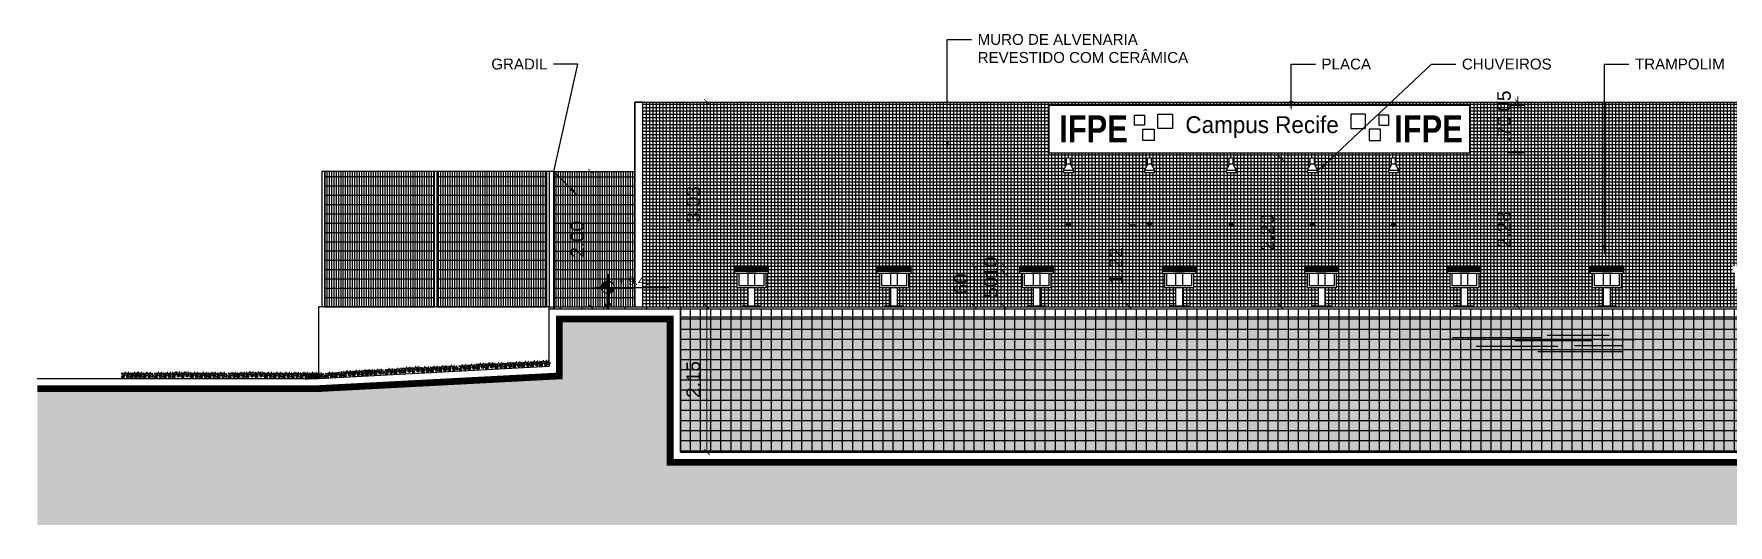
# Model space of a CAD drawing. Header units: metres. Extents: x 2458 to 3695, y 243 to 513.
# Drawn here: x 3014.34 to 3039.42, y 276.27 to 283.54 of the extents above; entities that cross this region are included whole.
import ezdxf
from ezdxf import colors
from ezdxf.entities.mleader import LeaderData, LeaderLine
from ezdxf.math import Vec2, Vec3

# ---------------------------------------------------------------- set-up
doc = ezdxf.new("R2010")
doc.units = ezdxf.units.M
doc.header["$LTSCALE"] = 5
doc.header["$MEASUREMENT"] = 0
doc.header["$PDMODE"] = 1
doc.layers.add('2prancha', color=4, linetype='Continuous', lineweight=18)
for name, color, linetype in [('COTA 1 100', 2, 'Continuous'), ('COTA DE NÍVEL', 7, 'Continuous'), ('HACHURA', 251, 'Continuous'), ('HACHURA PISOS', 250, 'Continuous'), ('PENA 0.15', 7, 'Continuous'), ('PENA 01', 1, 'Continuous'), ('PENA 02', 2, 'Continuous'), ('PENA 03', 3, 'Continuous'), ('PENA 06', 6, 'Continuous'), ('pena01', 1, 'Continuous'), ('pena06', 6, 'Continuous'), ('TXT ESPECIFICAÇÕES', 7, 'Continuous'), ('VEG_PLANTAS', 94, 'Continuous')]:
    doc.layers.add(name, color=color, linetype=linetype)
doc.styles.add('GRAF', font='GRAF.SHX')
doc.styles.add('Luana', font='arial.ttf')
doc.styles.get("Standard").update_dxf_attribs({"font": 'arial.ttf'})
doc.linetypes.add('FENCELINE2', pattern='A,0.25,-0.1,[132,ltypeshp.shx,S=0.1,R=0,X=-0.1,Y=0],-0.1,1', length=1.45)
doc.dimstyles.new('arial100', dxfattribs={"dimtxt": 0.2, "dimasz": 0.08, "dimexe": 0.1, "dimexo": 0.2, "dimgap": 0.1, "dimtad": 1, "dimzin": 4, "dimdsep": 46, "dimtxsty": 'Luana', "dimblk": 'ARCHTICK', "dimcen": 0, "dimclrd": 7, "dimclre": 7, "dimclrt": 256, "dimadec": 0, "dimazin": 0, "dimtfac": 1, "dimtix": 1, "dimtmove": 0, "dimatfit": 3, "dimldrblk": 'CLOSEDBLANK', "dimfxl": 0, "dimlwd": 5, "dimlwe": 5, "dimarcsym": 0})

# ---------------------------------------------------------------- blocks, each defined once
blk = doc.blocks.new('Ch-e-ef')
for p, q in [((8.8, 12.7), (4.3, 3.7)), ((4.3, 3.7), (4.3, 0.7)), ((19.3, 3.7), (4.3, 3.7)), ((4.3, 0.7), (19.3, 0.7)), ((8.8, 12.7), (8.8, 21.7)), ((14.8, 21.7), (8.8, 21.7)), ((14.8, 12.7), (8.8, 12.7)), ((14.8, 12.7), (14.8, 21.7)), ((14.8, 12.7), (19.3, 3.7)), ((19.3, 0.7), (19.3, 3.7))]:
    blk.add_line(p, q)
blk = doc.blocks.new('cacho6')
for centre, radius in [((-0.416, 0.242), 0.0184), ((-0.325, 0.284), 0.0156), ((-0.255, 0.26), 0.0104), ((-0.159, 0.31), 0.0082), ((-0.042, 0.222), 0.0116), ((0.015, 0.253), 0.0183), ((0.128, 0.284), 0.0156), ((0.198, 0.26), 0.0104), ((0.294, 0.31), 0.0082), ((0.411, 0.222), 0.0116), ((0.468, 0.253), 0.0183)]:
    blk.add_circle(centre, radius)
blk.add_arc((0.037, 0.242), 0.0184, 202.99722, 106.97674)
for points, knots in [([(0, 0), (0.017, 0.013), (0.049, 0.039), (-0.035, 0.009), (-0.042, 0.095), (-0.062, 0.018), (-0.176, 0.073), (-0.041, 0.071), (0.078, 0.117), (-0.049, 0.078), (0.027, 0.214), (-0.067, 0.068), (-0.076, 0.255), (-0.104, 0.071), (-0.161, 0.215), (0.042, 0.257), (-0.297, 0.304), (-0.126, 0.113), (-0.228, 0.21), (-0.321, 0.094), (-0.129, 0.122), (-0.35, -0.005), (-0.31, 0.142), (-0.253, 0.23), (-0.453, 0.23), (-0.272, 0.128), (-0.406, 0.065), (-0.448, 0.13), (-0.463, 0.218), (-0.522, 0.133), (-0.428, 0.091), (-0.444, 0.031), (-0.453, 0)], [0.011965, 0.011965, 0.011965, 0.011965, 0.082609, 0.169559, 0.243044, 0.299408, 0.400394, 0.594709, 0.690458, 0.785628, 0.89158, 1.001823, 1.123848, 1.25156, 1.356811, 1.528141, 1.7837, 1.951889, 2.05249, 2.190104, 2.318207, 2.51551, 2.701394, 2.792269, 2.948062, 3.123129, 3.249217, 3.402204, 3.477691, 3.56163, 3.701911, 3.843182, 3.843182, 3.843182, 3.843182]), ([(0.453, 0), (0.47, 0.013), (0.502, 0.039), (0.418, 0.009), (0.411, 0.095), (0.391, 0.018), (0.277, 0.073), (0.413, 0.071), (0.532, 0.117), (0.404, 0.078), (0.48, 0.214), (0.386, 0.068), (0.377, 0.255), (0.349, 0.071), (0.292, 0.215), (0.495, 0.257), (0.156, 0.304), (0.328, 0.113), (0.225, 0.21), (0.132, 0.094), (0.324, 0.122), (0.103, -0.005), (0.143, 0.142), (0.2, 0.23), (0, 0.23), (0.181, 0.128), (0.048, 0.065), (0.005, 0.13), (-0.01, 0.218), (-0.05, 0.16), (-0.042, 0.136), (-0.037, 0.128)], [0.011965, 0.011965, 0.011965, 0.011965, 0.082609, 0.169559, 0.243044, 0.299408, 0.400394, 0.594709, 0.690458, 0.785628, 0.89158, 1.001823, 1.123848, 1.25156, 1.356811, 1.528141, 1.7837, 1.951889, 2.05249, 2.190104, 2.318207, 2.51551, 2.701394, 2.792269, 2.948062, 3.123129, 3.249217, 3.402204, 3.477691, 3.56163, 3.606746, 3.606746, 3.606746, 3.606746]), ([(-0.001, 0.089), (0.001, 0.088), (0.014, 0.07), (0.012, 0.047), (0.007, 0.026)], [3.6908032, 3.6908032, 3.6908032, 3.6908032, 3.701911, 3.8032539, 3.8032539, 3.8032539, 3.8032539])]:
    blk.add_open_spline(points, degree=3, knots=knots)
blk = doc.blocks.new('A$C55DD5219')
at = {"layer": 'HACHURA', "ltscale": 1.5}
h = blk.add_hatch(dxfattribs=at)
h.set_pattern_fill('DOTS,_I', color=256, scale=0.25, angle=90, style=2)
h.set_pattern_definition([(90, (-0.29, 0.601489), (-0.015625, 0.0078125), [0, -0.015625])])
h.paths.add_polyline_path([(0.24, 0.6), (-0.24, 0.6), (-0.24, 0.539), (0.24, 0.539)])
at = {"ltscale": 1.5}
for p, q in [((-0.25, 0.5), (-0.25, 0.6)), ((-0.25, 0.6), (0.25, 0.6)), ((-0.25, 0.529), (0.25, 0.529)), ((0.25, 0.5), (0.25, 0.6)), ((-0.25, 0.5), (0.25, 0.5)), ((-0.218, 0.5), (-0.218, 0.284)), ((-0.218, 0.284), (0.216, 0.284)), ((-0.188, 0.5), (-0.188, 0.314)), ((-0.188, 0.314), (0.186, 0.314)), ((0.072, 0.5), (-0.072, 0.5)), ((0.186, 0.314), (0.186, 0.5)), ((0.216, 0.284), (0.216, 0.5)), ((-0.072, 0.009), (0.072, 0.009))]:
    blk.add_line(p, q, dxfattribs=at)
for p, q in [((-0.05, 0.314), (-0.05, 0.5)), ((-0.05, 0.009), (-0.05, 0.284)), ((0.05, 0.314), (0.05, 0.5)), ((0.05, 0.009), (0.05, 0.284))]:
    blk.add_line(p, q)
for points in [[(0.25, 0.6), (-0.25, 0.6), (-0.25, 0.529), (0.25, 0.529)], [(0.24, 0.6), (-0.24, 0.6), (-0.24, 0.539), (0.24, 0.539)], [(-0.142, 0), (0.142, 0), (0.142, 0.009), (-0.142, 0.009)]]:
    blk.add_lwpolyline(points, close=True, dxfattribs=at)
at = {"layer": 'HACHURA', "ltscale": 1.5}
for p, q in [((-0.12, 0.015), (-0.12, 0.009)), ((-0.114, 0.015), (-0.114, 0.009)), ((0.114, 0.015), (0.114, 0.009)), ((0.12, 0.015), (0.12, 0.009))]:
    blk.add_line(p, q, dxfattribs=at)
for points in [[(-0.109, 0.015), (-0.125, 0.015), (-0.125, 0.009), (-0.109, 0.009)], [(0.109, 0.015), (0.125, 0.015), (0.125, 0.009), (0.109, 0.009)]]:
    blk.add_lwpolyline(points, close=True, dxfattribs=at)
blk = doc.blocks.new('_ArchTick')
at = {"color": 0, "linetype": 'ByBlock', "const_width": 0.15}
blk.add_lwpolyline([(-0.5, -0.5), (0.5, 0.5)], dxfattribs=at)
blk = doc.blocks.new('*D40')
at = {"layer": 'COTA 1 100', "color": 7, "lineweight": 5, "ltscale": 1.5}
for p, q in [((3024.157, 279.497), (3024.407, 279.497)), ((3024.307, 277.347), (3024.307, 279.497)), ((3024.157, 277.347), (3024.407, 277.347))]:
    blk.add_line(p, q, dxfattribs=at)
at = {"layer": 'Defpoints', "color": 0, "ltscale": 1.5}
for p in [(3023.913, 279.497), (3024.307, 279.497), (3023.913, 277.347)]:
    blk.add_point(p, dxfattribs=at)
at = {"layer": 'COTA 1 100', "color": 7, "lineweight": 5, "ltscale": 1.5, "xscale": 0.08, "yscale": 0.08, "zscale": 0.08}
for p, rotation in [((3024.307, 279.497), 90), ((3024.307, 277.347), 270)]:
    blk.add_blockref('_ArchTick', p, dxfattribs=dict(at, rotation=rotation))
at = {"layer": 'COTA 1 100', "ltscale": 1.5, "insert": (3024.105, 278.422), "char_height": 0.2, "attachment_point": 5, "rotation": 90, "style": 'Luana'}
blk.add_mtext('2.15', dxfattribs=at)
blk = doc.blocks.new('_ClosedBlank')
at = {"layer": '2prancha', "color": 0, "lineweight": -2}
for p, q in [((-1, 0.17), (0, 0)), ((-1, 0.17), (-1, -0.17)), ((0, 0), (-1, -0.17))]:
    blk.add_line(p, q, dxfattribs=at)
blk = doc.blocks.new('*D41')
at = {"layer": 'COTA 1 100', "color": 7, "lineweight": 5, "ltscale": 1.5}
for p, q in [((3024.157, 282.527), (3024.407, 282.527)), ((3024.307, 279.497), (3024.307, 282.527)), ((3024.157, 279.497), (3024.407, 279.497))]:
    blk.add_line(p, q, dxfattribs=at)
at = {"layer": 'Defpoints', "color": 0, "ltscale": 1.5}
for p in [(3023.359, 282.527), (3024.307, 282.527), (3023.913, 279.497)]:
    blk.add_point(p, dxfattribs=at)
at = {"layer": 'COTA 1 100', "color": 7, "lineweight": 5, "ltscale": 1.5, "xscale": 0.08, "yscale": 0.08, "zscale": 0.08}
for p, rotation in [((3024.307, 282.527), 90), ((3024.307, 279.497), 270)]:
    blk.add_blockref('_ArchTick', p, dxfattribs=dict(at, rotation=rotation))
at = {"layer": 'COTA 1 100', "ltscale": 1.5, "insert": (3024.104, 281.012), "char_height": 0.2, "attachment_point": 5, "rotation": 90, "style": 'Luana'}
blk.add_mtext('3.03', dxfattribs=at)
blk = doc.blocks.new('*D42')
at = {"layer": 'COTA 1 100', "color": 7, "lineweight": 5, "ltscale": 1.5}
for p, q in [((3022.441, 281.497), (3022.691, 281.497)), ((3022.591, 279.497), (3022.591, 281.497)), ((3022.441, 279.497), (3022.691, 279.497))]:
    blk.add_line(p, q, dxfattribs=at)
at = {"layer": 'Defpoints', "color": 0, "ltscale": 1.5}
for p in [(3022.041, 281.497), (3022.591, 281.497), (3022.041, 279.497)]:
    blk.add_point(p, dxfattribs=at)
at = {"layer": 'COTA 1 100', "color": 7, "lineweight": 5, "ltscale": 1.5, "xscale": 0.08, "yscale": 0.08, "zscale": 0.08}
for p, rotation in [((3022.591, 281.497), 90), ((3022.591, 279.497), 270)]:
    blk.add_blockref('_ArchTick', p, dxfattribs=dict(at, rotation=rotation))
at = {"layer": 'COTA 1 100', "ltscale": 1.5, "insert": (3022.389, 280.497), "char_height": 0.2, "attachment_point": 5, "rotation": 90, "style": 'Luana'}
blk.add_mtext('2.00', dxfattribs=at)
blk = doc.blocks.new('*D43')
at = {"layer": 'COTA 1 100', "color": 7, "lineweight": 5, "ltscale": 1.5}
for p, q in [((3032.652, 281.697), (3032.902, 281.697)), ((3032.802, 281.697), (3032.802, 279.497)), ((3032.652, 279.497), (3032.902, 279.497))]:
    blk.add_line(p, q, dxfattribs=at)
at = {"layer": 'Defpoints', "color": 0, "ltscale": 1.5}
for p in [(3030.425, 281.697), (3030.425, 279.497), (3032.802, 279.497)]:
    blk.add_point(p, dxfattribs=at)
at = {"layer": 'COTA 1 100', "color": 7, "lineweight": 5, "ltscale": 1.5, "xscale": 0.08, "yscale": 0.08, "zscale": 0.08}
for p, rotation in [((3032.802, 281.697), 90), ((3032.802, 279.497), 270)]:
    blk.add_blockref('_ArchTick', p, dxfattribs=dict(at, rotation=rotation))
at = {"layer": 'COTA 1 100', "ltscale": 1.5, "insert": (3032.6, 280.597), "char_height": 0.2, "attachment_point": 5, "rotation": 90, "style": 'Luana'}
blk.add_mtext('2.20', dxfattribs=at)
blk = doc.blocks.new('*D44')
at = {"layer": 'COTA 1 100', "color": 7, "lineweight": 5, "ltscale": 1.5}
for p, q in [((3030.559, 280.712), (3030.659, 280.712)), ((3030.559, 280.712), (3030.559, 279.497)), ((3030.559, 279.497), (3030.659, 279.497))]:
    blk.add_line(p, q, dxfattribs=at)
at = {"layer": 'Defpoints', "color": 0, "ltscale": 1.5}
for p in [(3030.425, 280.712), (3030.425, 279.497), (3030.559, 279.497)]:
    blk.add_point(p, dxfattribs=at)
at = {"layer": 'COTA 1 100', "color": 7, "lineweight": 5, "ltscale": 1.5, "xscale": 0.08, "yscale": 0.08, "zscale": 0.08}
for p, rotation in [((3030.559, 280.712), 90), ((3030.559, 279.497), 270)]:
    blk.add_blockref('_ArchTick', p, dxfattribs=dict(at, rotation=rotation))
at = {"layer": 'COTA 1 100', "ltscale": 1.5, "insert": (3030.359, 280.104), "char_height": 0.2, "attachment_point": 5, "rotation": 90, "style": 'Luana'}
blk.add_mtext('1.22', dxfattribs=at)
blk = doc.blocks.new('*D59')
at = {"layer": 'COTA 1 100', "color": 7, "lineweight": 5, "ltscale": 1.5}
for p, q in [((3036.157, 281.777), (3036.407, 281.777)), ((3036.307, 281.777), (3036.307, 279.497)), ((3036.157, 279.497), (3036.407, 279.497))]:
    blk.add_line(p, q, dxfattribs=at)
at = {"layer": 'Defpoints', "color": 0, "ltscale": 1.5}
for p in [(3035.873, 281.777), (3035.873, 279.497), (3036.307, 279.497)]:
    blk.add_point(p, dxfattribs=at)
at = {"layer": 'COTA 1 100', "color": 7, "lineweight": 5, "ltscale": 1.5, "xscale": 0.08, "yscale": 0.08, "zscale": 0.08}
for p, rotation in [((3036.307, 281.777), 90), ((3036.307, 279.497), 270)]:
    blk.add_blockref('_ArchTick', p, dxfattribs=dict(at, rotation=rotation))
at = {"layer": 'COTA 1 100', "ltscale": 1.5, "insert": (3036.105, 280.637), "char_height": 0.2, "attachment_point": 5, "rotation": 90, "style": 'Luana'}
blk.add_mtext('2.28', dxfattribs=at)
blk = doc.blocks.new('*D60')
at = {"layer": 'COTA 1 100', "color": 7, "lineweight": 5, "ltscale": 1.5}
for p, q in [((3036.157, 282.477), (3036.407, 282.477)), ((3036.307, 281.777), (3036.307, 282.477)), ((3036.157, 281.777), (3036.407, 281.777))]:
    blk.add_line(p, q, dxfattribs=at)
at = {"layer": 'Defpoints', "color": 0, "ltscale": 1.5}
for p in [(3035.873, 282.477), (3036.307, 282.477), (3035.873, 281.777)]:
    blk.add_point(p, dxfattribs=at)
at = {"layer": 'COTA 1 100', "color": 7, "lineweight": 5, "ltscale": 1.5, "xscale": 0.08, "yscale": 0.08, "zscale": 0.08}
for p, rotation in [((3036.307, 282.477), 90), ((3036.307, 281.777), 270)]:
    blk.add_blockref('_ArchTick', p, dxfattribs=dict(at, rotation=rotation))
at = {"layer": 'COTA 1 100', "ltscale": 1.5, "insert": (3036.105, 282.127), "char_height": 0.2, "attachment_point": 5, "rotation": 90, "style": 'Luana'}
blk.add_mtext('.70', dxfattribs=at)
blk = doc.blocks.new('*D61')
at = {"layer": 'COTA 1 100', "color": 7, "lineweight": 5, "ltscale": 1.5}
for p, q in [((3036.185, 282.527), (3036.407, 282.527)), ((3036.185, 282.477), (3036.407, 282.477)), ((3036.307, 282.527), (3036.307, 282.607)), ((3036.307, 282.477), (3036.307, 282.527)), ((3036.307, 282.477), (3036.307, 282.397))]:
    blk.add_line(p, q, dxfattribs=at)
at = {"layer": 'Defpoints', "color": 0, "ltscale": 1.5}
for p in [(3035.985, 282.527), (3035.985, 282.477), (3036.307, 282.527)]:
    blk.add_point(p, dxfattribs=at)
at = {"layer": 'COTA 1 100', "color": 7, "lineweight": 5, "ltscale": 1.5, "xscale": 0.08, "yscale": 0.08, "zscale": 0.08}
for p, rotation in [((3036.307, 282.527), 270), ((3036.307, 282.477), 90)]:
    blk.add_blockref('_ArchTick', p, dxfattribs=dict(at, rotation=rotation))
at = {"layer": 'COTA 1 100', "ltscale": 1.5, "insert": (3036.105, 282.502), "char_height": 0.2, "attachment_point": 5, "rotation": 90, "style": 'Luana'}
blk.add_mtext('.05', dxfattribs=at)
blk = doc.blocks.new('*D72')
at = {"layer": 'COTA 1 100', "color": 7, "lineweight": 5, "ltscale": 1.5}
for p, q in [((3028.738, 279.997), (3028.611, 279.997)), ((3028.711, 279.997), (3028.711, 280.077)), ((3028.711, 279.497), (3028.711, 279.997)), ((3028.847, 279.497), (3028.611, 279.497)), ((3028.711, 279.497), (3028.711, 279.417))]:
    blk.add_line(p, q, dxfattribs=at)
at = {"layer": 'Defpoints', "color": 0, "ltscale": 1.5}
for p in [(3028.711, 279.997), (3028.938, 279.997), (3029.047, 279.497)]:
    blk.add_point(p, dxfattribs=at)
at = {"layer": 'COTA 1 100', "color": 7, "lineweight": 5, "ltscale": 1.5, "xscale": 0.08, "yscale": 0.08, "zscale": 0.08}
for p, rotation in [((3028.711, 279.997), 270), ((3028.711, 279.497), 90)]:
    blk.add_blockref('_ArchTick', p, dxfattribs=dict(at, rotation=rotation))
at = {"layer": 'COTA 1 100', "ltscale": 1.5, "insert": (3028.509, 279.747), "char_height": 0.2, "attachment_point": 5, "rotation": 90, "style": 'Luana'}
blk.add_mtext('.50', dxfattribs=at)
blk = doc.blocks.new('*D73')
at = {"layer": 'COTA 1 100', "color": 7, "lineweight": 5, "ltscale": 1.5}
for p, q in [((3028.711, 280.097), (3028.711, 280.177)), ((3028.738, 280.097), (3028.611, 280.097)), ((3028.738, 279.997), (3028.611, 279.997)), ((3028.711, 279.997), (3028.711, 280.097)), ((3028.711, 279.997), (3028.711, 279.917))]:
    blk.add_line(p, q, dxfattribs=at)
at = {"layer": 'Defpoints', "color": 0, "ltscale": 1.5}
for p in [(3028.711, 280.097), (3028.938, 280.097), (3028.938, 279.997)]:
    blk.add_point(p, dxfattribs=at)
at = {"layer": 'COTA 1 100', "color": 7, "lineweight": 5, "ltscale": 1.5, "xscale": 0.08, "yscale": 0.08, "zscale": 0.08}
for p, rotation in [((3028.711, 280.097), 270), ((3028.711, 279.997), 90)]:
    blk.add_blockref('_ArchTick', p, dxfattribs=dict(at, rotation=rotation))
at = {"layer": 'COTA 1 100', "ltscale": 1.5, "insert": (3028.509, 280.047), "char_height": 0.2, "attachment_point": 5, "rotation": 90, "style": 'Luana'}
blk.add_mtext('.10', dxfattribs=at)
blk = doc.blocks.new('*D74')
at = {"layer": 'COTA 1 100', "color": 7, "lineweight": 5, "ltscale": 1.5}
for p, q in [((3028.418, 280.097), (3028.168, 280.097)), ((3028.268, 279.497), (3028.268, 280.097)), ((3028.418, 279.497), (3028.168, 279.497))]:
    blk.add_line(p, q, dxfattribs=at)
at = {"layer": 'Defpoints', "color": 0, "ltscale": 1.5}
for p in [(3028.268, 280.097), (3029.188, 280.097), (3029.188, 279.497)]:
    blk.add_point(p, dxfattribs=at)
at = {"layer": 'COTA 1 100', "color": 7, "lineweight": 5, "ltscale": 1.5, "xscale": 0.08, "yscale": 0.08, "zscale": 0.08}
for p, rotation in [((3028.268, 280.097), 90), ((3028.268, 279.497), 270)]:
    blk.add_blockref('_ArchTick', p, dxfattribs=dict(at, rotation=rotation))
at = {"layer": 'COTA 1 100', "ltscale": 1.5, "insert": (3028.066, 279.797), "char_height": 0.2, "attachment_point": 5, "rotation": 90, "style": 'Luana'}
blk.add_mtext('.60', dxfattribs=at)
blk = doc.blocks.new('NIV02')
h = blk.add_hatch(color=256)
h.paths.add_polyline_path([(-43.09, -49.03, 0.414214), (-44.59, -50.53), (-43.09, -50.53)])
h.paths.add_polyline_path([(-43.09, -52.04, 0.414214), (-41.58, -50.53), (-43.09, -50.53)])
for p, q in [((-43.09, -47.38), (-43.09, -55.58)), ((-46.27, -50.53), (-28.68, -50.53))]:
    blk.add_line(p, q)
blk.add_lwpolyline([(-42.36, -54.32), (-43.09, -55.58), (-43.82, -54.32)])
blk.add_circle((-43.09, -50.53), 1.5)
at = {"style": 'GRAF'}
blk.add_attdef('ELEV', (-40.66, -49.96), '', height=1.26, dxfattribs=at)
blk = doc.blocks.new('torneira008')
for p, q in [((-5.4, 4.3), (-5.9, 4.3)), ((-5.4, 3.8), (-5.9, 3.8)), ((-4.7, 5.1), (-4.7, 5.6)), ((-4.7, 3.1), (-4.7, 2.6)), ((-4.2, 5.1), (-4.2, 5.6)), ((-4.2, 3.1), (-4.2, 2.6)), ((-3.5, 4.3), (-2.9, 4.3)), ((-3.5, 3.8), (-2.9, 3.8))]:
    blk.add_line(p, q)
for centre, radius in [((-6.4, 4.1), 0.559), ((-4.4, 4.1), 1), ((-4.4, 6.1), 0.559), ((-4.4, 2.1), 0.559), ((-2.4, 4.1), 0.559)]:
    blk.add_circle(centre, radius)
at = {"layer": 'HACHURA'}
blk.add_circle((-4.4, 4.1), 2.75, dxfattribs=at)
for start, end in [(105.2407, 164.2093), (196.2342, 253.9047), (16.4412, 74.0789), (286.12, 344.0884)]:
    blk.add_arc((-4.4, 4.1), 2, start, end, dxfattribs=at)

msp = doc.modelspace()

# ---------------------------------------------------------------- hatches: boundary and pattern name
at = {"layer": 'HACHURA', "ltscale": 1.5}
h = msp.add_hatch(dxfattribs=at)
h.set_pattern_fill('GRATE', color=256, scale=1.1, angle=90)
h.set_pattern_definition([(90, (3022.041168, 279.49678), (-0.034375, 2e-18), []), (180, (3022.04117, 279.49678), (-2e-17, -0.1375), [])])
h.paths.add_polyline_path([(3023.24, 281.497), (3022.041, 281.497), (3022.041, 279.497), (3023.24, 279.497)])
h = msp.add_hatch(dxfattribs=at)
h.set_pattern_fill('AR-B88,_O', color=256, scale=0.04, angle=180)
h.set_pattern_definition([(180, (3021.9735, 279.46678), (-4e-17, -0.32), []), (270, (3021.97349, 279.46678), (0.16, -0.32), [0.32, -0.32])])
h.paths.add_polyline_path([(3022.857, 279.497), (3022.84, 279.467), (3023.913, 279.467), (3023.913, 279.497)])
h.paths.add_polyline_path([(3022.84, 279.467), (3022.823, 279.497), (3022.041, 279.497), (3022.041, 279.467)])
h.paths.add_polyline_path([(3021.973, 279.467), (3022.041, 279.467), (3022.041, 279.497), (3021.973, 279.497)])
h = msp.add_hatch(dxfattribs=at)
h.set_pattern_fill('_USER', color=256, scale=0.15, style=0, double=1, pattern_type=0)
h.set_pattern_definition([(0, (3023.91349, 277.51678), (0, 0.15), []), (90, (3023.91349, 277.51678), (-0.15, 9e-18), [])])
h.paths.add_polyline_path([(3040.923, 279.347), (3023.913, 279.347), (3023.913, 277.347), (3040.923, 277.347)])
h.paths.add_polyline_path([(3040.923, 279.467), (3023.913, 279.467), (3023.913, 279.347), (3040.923, 279.347)])
at = {"layer": 'HACHURA PISOS'}
h = msp.add_hatch(dxfattribs=at)
h.set_pattern_fill('_USER', color=256, scale=0.05, style=0, double=1, pattern_type=0)
h.set_pattern_definition([(0, (3022.960006, 279.496575), (0, 0.05), []), (90, (3022.960006, 279.496575), (-0.05, 3e-18), [])])
h.paths.add_polyline_path([(3034.434, 282.527), (3034.381, 282.477), (3035.597, 282.477), (3035.597, 281.777), (3029.367, 281.777), (3029.367, 282.477), (3034.381, 282.477), (3034.434, 282.527), (3023.359, 282.527), (3023.359, 279.497), (3023.913, 279.497), (3024.827, 279.497), (3024.827, 279.505), (3024.843, 279.505), (3024.843, 279.512), (3024.86, 279.512), (3024.918, 279.512), (3024.918, 279.781), (3024.751, 279.781), (3024.751, 279.997), (3024.718, 279.997), (3024.718, 280.097), (3025.218, 280.097), (3025.218, 279.997), (3025.184, 279.997), (3025.184, 279.781), (3025.018, 279.781), (3025.018, 279.505), (3025.077, 279.505), (3025.077, 279.512), (3025.11, 279.512), (3025.11, 279.497), (3026.937, 279.497), (3026.937, 279.505), (3026.953, 279.505), (3026.953, 279.512), (3026.97, 279.512), (3027.028, 279.512), (3027.028, 279.781), (3026.861, 279.781), (3026.861, 279.997), (3026.828, 279.997), (3026.828, 280.097), (3027.328, 280.097), (3027.328, 279.997), (3027.294, 279.997), (3027.294, 279.781), (3027.128, 279.781), (3027.128, 279.505), (3027.187, 279.505), (3027.187, 279.512), (3027.22, 279.512), (3027.22, 279.497), (3029.047, 279.497), (3029.047, 279.505), (3029.063, 279.505), (3029.063, 279.512), (3029.08, 279.512), (3029.138, 279.512), (3029.138, 279.781), (3028.971, 279.781), (3028.971, 279.997), (3028.938, 279.997), (3028.938, 280.097), (3029.438, 280.097), (3029.438, 279.997), (3029.404, 279.997), (3029.404, 279.781), (3029.238, 279.781), (3029.238, 279.505), (3029.297, 279.505), (3029.297, 279.512), (3029.33, 279.512), (3029.33, 279.497), (3031.157, 279.497), (3031.157, 279.505), (3031.173, 279.505), (3031.173, 279.512), (3031.19, 279.512), (3031.248, 279.512), (3031.248, 279.781), (3031.081, 279.781), (3031.081, 279.997), (3031.048, 279.997), (3031.048, 280.097), (3031.548, 280.097), (3031.548, 279.997), (3031.514, 279.997), (3031.514, 279.781), (3031.348, 279.781), (3031.348, 279.505), (3031.407, 279.505), (3031.407, 279.512), (3031.44, 279.512), (3031.44, 279.497), (3033.267, 279.497), (3033.267, 279.505), (3033.283, 279.505), (3033.283, 279.512), (3033.3, 279.512), (3033.358, 279.512), (3033.358, 279.781), (3033.191, 279.781), (3033.191, 279.997), (3033.158, 279.997), (3033.158, 280.097), (3033.658, 280.097), (3033.658, 279.997), (3033.624, 279.997), (3033.624, 279.781), (3033.458, 279.781), (3033.458, 279.505), (3033.517, 279.505), (3033.517, 279.512), (3033.55, 279.512), (3033.55, 279.497), (3035.377, 279.497), (3035.377, 279.505), (3035.393, 279.505), (3035.393, 279.512), (3035.41, 279.512), (3035.468, 279.512), (3035.468, 279.781), (3035.301, 279.781), (3035.301, 279.997), (3035.268, 279.997), (3035.268, 280.097), (3035.768, 280.097), (3035.768, 279.997), (3035.734, 279.997), (3035.734, 279.781), (3035.568, 279.781), (3035.568, 279.505), (3035.627, 279.505), (3035.627, 279.512), (3035.66, 279.512), (3035.66, 279.497), (3037.487, 279.497), (3037.487, 279.505), (3037.503, 279.505), (3037.503, 279.512), (3037.52, 279.512), (3037.578, 279.512), (3037.578, 279.781), (3037.411, 279.781), (3037.411, 279.997), (3037.378, 279.997), (3037.378, 280.097), (3037.878, 280.097), (3037.878, 279.997), (3037.844, 279.997), (3037.844, 279.781), (3037.678, 279.781), (3037.678, 279.505), (3037.737, 279.505), (3037.737, 279.512), (3037.77, 279.512), (3037.77, 279.497), (3039.597, 279.497), (3039.597, 279.505), (3039.613, 279.505), (3039.613, 279.512), (3039.63, 279.512), (3039.688, 279.511), (3039.688, 279.781), (3039.521, 279.781), (3039.521, 279.997), (3039.488, 279.997), (3039.488, 280.097), (3039.988, 280.097), (3039.988, 279.997), (3039.954, 279.997), (3039.954, 279.781), (3039.788, 279.781), (3039.788, 279.505), (3039.847, 279.505), (3039.847, 279.512), (3039.88, 279.512), (3039.88, 279.497), (3040.923, 279.497), (3041.312, 279.497), (3041.312, 282.527)])
h.paths.add_polyline_path([(3029.682, 280.712, -0.455903), (3029.676, 280.706, -0.257992), (3029.662, 280.693, -0.61268), (3029.657, 280.684, 0.394698)], flags=16)
h.paths.add_polyline_path([(3029.667, 280.714), (3029.677, 280.714, 0.299786), (3029.662, 280.731, -0.755003), (3029.657, 280.722, -0.341999)], flags=16)
h.paths.add_polyline_path([(3029.642, 280.709), (3029.654, 280.709), (3029.654, 280.692, -0.299786), (3029.638, 280.706, -4.055887)], flags=16)
h.paths.add_polyline_path([(3029.582, 281.487), (3029.582, 281.517), (3029.627, 281.607), (3029.627, 281.697), (3029.687, 281.697), (3029.687, 281.607), (3029.732, 281.517), (3029.732, 281.487)], flags=16)
h.paths.add_polyline_path([(3030.882, 280.727, -0.455903), (3030.876, 280.721, -0.257992), (3030.862, 280.708, -0.61268), (3030.857, 280.699, 0.394698)], flags=16)
h.paths.add_polyline_path([(3030.867, 280.729), (3030.877, 280.729, 0.299786), (3030.862, 280.746, -0.755003), (3030.857, 280.737, -0.341999)], flags=16)
h.paths.add_polyline_path([(3030.842, 280.724), (3030.854, 280.724), (3030.854, 280.707, -0.299786), (3030.838, 280.721, -4.055887)], flags=16)
h.paths.add_polyline_path([(3030.782, 281.487), (3030.782, 281.517), (3030.827, 281.607), (3030.827, 281.697), (3030.887, 281.697), (3030.887, 281.607), (3030.932, 281.517), (3030.932, 281.487)], flags=16)
h.paths.add_polyline_path([(3031.992, 281.487), (3031.992, 281.517), (3032.037, 281.607), (3032.037, 281.697), (3032.097, 281.697), (3032.097, 281.607), (3032.142, 281.517), (3032.142, 281.487)], flags=16)
h.paths.add_polyline_path([(3032.092, 280.712, -0.455903), (3032.086, 280.706, -0.257992), (3032.072, 280.693, -0.61268), (3032.067, 280.684, 0.394698)], flags=16)
h.paths.add_polyline_path([(3032.077, 280.714), (3032.087, 280.714, 0.299786), (3032.072, 280.731, -0.755003), (3032.067, 280.722, -0.341999)], flags=16)
h.paths.add_polyline_path([(3032.052, 280.709), (3032.064, 280.709), (3032.064, 280.692, -0.299786), (3032.048, 280.706, -4.055887)], flags=16)
h.paths.add_polyline_path([(3033.192, 281.487), (3033.192, 281.517), (3033.237, 281.607), (3033.237, 281.697), (3033.297, 281.697), (3033.297, 281.607), (3033.342, 281.517), (3033.342, 281.487)], flags=16)
h.paths.add_polyline_path([(3033.292, 280.712, -0.455903), (3033.286, 280.706, -0.257992), (3033.272, 280.693, -0.61268), (3033.267, 280.684, 0.394698)], flags=16)
h.paths.add_polyline_path([(3033.277, 280.714), (3033.287, 280.714, 0.299786), (3033.272, 280.731, -0.755003), (3033.267, 280.722, -0.341999)], flags=16)
h.paths.add_polyline_path([(3033.252, 280.709), (3033.264, 280.709), (3033.264, 280.692, -0.299786), (3033.248, 280.706, -4.055887)], flags=16)
h.paths.add_polyline_path([(3034.392, 281.487), (3034.392, 281.517), (3034.437, 281.607), (3034.437, 281.697), (3034.497, 281.697), (3034.497, 281.607), (3034.542, 281.517), (3034.542, 281.487)], flags=16)
h.paths.add_polyline_path([(3034.492, 280.712, -0.455903), (3034.486, 280.706, -0.257992), (3034.472, 280.693, -0.61268), (3034.467, 280.684, 0.394698)], flags=16)
h.paths.add_polyline_path([(3034.477, 280.714), (3034.487, 280.714, 0.299786), (3034.472, 280.731, -0.755003), (3034.467, 280.722, -0.341999)], flags=16)
h.paths.add_polyline_path([(3034.452, 280.709), (3034.464, 280.709), (3034.464, 280.692, -0.299786), (3034.448, 280.706, -4.055887)], flags=16)
h.paths.add_polyline_path([(3024.312, 280.69), (3024.312, 281.334), (3023.9, 281.334), (3023.9, 280.69)], flags=24)
h.paths.add_polyline_path([(3032.807, 280.277), (3032.807, 280.921), (3032.395, 280.921), (3032.395, 280.277)], flags=24)
h.paths.add_polyline_path([(3030.568, 279.775), (3030.568, 280.418), (3030.156, 280.418), (3030.156, 279.775)], flags=24)
h.paths.add_polyline_path([(3036.313, 280.317), (3036.313, 280.961), (3035.901, 280.961), (3035.901, 280.317)], flags=24)
h.paths.add_polyline_path([(3036.313, 281.877), (3036.313, 282.365), (3035.901, 282.365), (3035.901, 281.877)], flags=24)
h.paths.add_polyline_path([(3036.313, 282.25), (3036.313, 282.739), (3035.901, 282.739), (3035.901, 282.25)], flags=9)
h.paths.add_polyline_path([(3028.717, 279.497), (3028.717, 279.985), (3028.305, 279.985), (3028.305, 279.497)], flags=9)
h.paths.add_polyline_path([(3028.717, 279.797), (3028.717, 280.285), (3028.305, 280.285), (3028.305, 279.797)], flags=24)
h.paths.add_polyline_path([(3028.273, 279.547), (3028.273, 280.035), (3027.861, 280.035), (3027.861, 279.547)], flags=24)
h.paths.add_polyline_path([(3022.96, 279.785), (3023.514, 279.785), (3023.514, 279.976), (3022.96, 279.976)], flags=9)
at = {"layer": 'PENA 01', "ltscale": 1.5}
h = msp.add_hatch(dxfattribs=at)
h.set_pattern_fill('EARTH', color=256, scale=0.75, angle=45, style=0, double=1)
h.set_pattern_definition([(45, (3081.20898, 302.08895), (3e-17, 0.26516504), [0.1875, -0.1875]), (45, (3081.15926, 302.13867), (3e-17, 0.26516504), [0.1875, -0.1875]), (45, (3081.10955, 302.18839), (3e-17, 0.26516504), [0.1875, -0.1875]), (135, (3081.10955, 302.22153), (-0.26516504, 6e-17), [0.1875, -0.1875]), (135, (3081.15926, 302.27125), (-0.26516504, 6e-17), [0.1875, -0.1875]), (135, (3081.20898, 302.32097), (-0.26516504, 6e-17), [0.1875, -0.1875])])
h.paths.add_polyline_path([(3039.873, 277.197), (3023.763, 277.197), (3023.763, 279.317), (3022.123, 279.317), (3022.123, 278.474), (3018.563, 278.287), (3014.395, 278.287), (3014.395, 276.267), (3039.873, 276.267)])
h.paths.add_polyline_path([(3052.863, 278.267), (3051.148, 278.267), (3051.148, 278.227), (3051.108, 278.227), (3051.108, 277.867), (3050.388, 277.867), (3050.388, 278.227), (3050.348, 278.227), (3050.348, 278.267), (3047.753, 278.267), (3047.751, 278.267), (3046.123, 278.311), (3046.123, 278.467), (3045.833, 278.467), (3045.833, 278.627), (3045.573, 278.627), (3045.573, 278.787), (3045.323, 278.787), (3045.323, 278.947), (3045.073, 278.947), (3045.073, 279.107), (3044.823, 279.107), (3044.823, 279.267), (3041.073, 279.267), (3041.073, 277.197), (3039.873, 277.197), (3039.873, 276.267), (3052.863, 276.267), (3052.863, 276.767)])
at = {"layer": 'pena01', "ltscale": 1.5}
h = msp.add_hatch(dxfattribs=at)
h.set_pattern_fill('GRATE', color=256, scale=1.1, angle=90)
h.set_pattern_definition([(90, (-818.2876, -195.426827), (-0.034375, 2e-18), []), (180, (-818.2876, -195.42683), (-2e-17, -0.1375), [])])
h.paths.add_polyline_path([(3020.271, 281.497), (3018.649, 281.497), (3018.649, 279.497), (3020.271, 279.497)])
h.paths.add_polyline_path([(3020.311, 281.497), (3020.311, 279.497), (3021.933, 279.497), (3021.933, 281.497)])
at = {"layer": 'pena06', "true_color": 0xc6ece2, "transparency": 33554572}
msp.add_hatch(color=254, dxfattribs=at).paths.add_polyline_path([(3040.923, 279.347), (3023.913, 279.347), (3023.913, 277.347), (3040.923, 277.347)])

# ---------------------------------------------------------------- linework, layer by layer
msp.add_lwpolyline([(3021.973, 279.467), (3023.913, 279.467)])
at = {"layer": 'HACHURA', "ltscale": 1.5}
msp.add_line((3023.913, 279.347), (3040.923, 279.347), dxfattribs=at)
at = {"layer": 'HACHURA PISOS', "ltscale": 1.5}
for points in [[(3030.634, 282.333), (3030.785, 282.333), (3030.785, 282.183), (3030.634, 282.183)], [(3030.759, 282.123), (3030.926, 282.123), (3030.926, 281.956), (3030.759, 281.956)], [(3030.981, 282.348), (3031.196, 282.348), (3031.196, 282.133), (3030.981, 282.133)], [(3034.053, 282.348), (3033.838, 282.348), (3033.838, 282.133), (3034.053, 282.133)], [(3034.275, 282.123), (3034.108, 282.123), (3034.108, 281.956), (3034.275, 281.956)], [(3034.4, 282.333), (3034.249, 282.333), (3034.249, 282.183), (3034.4, 282.183)]]:
    msp.add_lwpolyline(points, close=True, dxfattribs=at)
at = {"layer": 'PENA 0.15', "ltscale": 1.5}
for p, q in [((3023.24, 279.497), (3023.24, 282.527)), ((3023.359, 279.497), (3023.359, 282.527))]:
    msp.add_line(p, q, dxfattribs=at)
for points in [[(3023.359, 282.527), (3023.24, 282.527), (3023.24, 279.497), (3023.359, 279.497)], [(3029.367, 281.777), (3035.597, 281.777), (3035.597, 282.477), (3029.367, 282.477)]]:
    msp.add_lwpolyline(points, close=True, dxfattribs=at)
for points in [[(3022.041, 281.497), (3021.973, 281.497), (3018.609, 281.497)], [(3018.609, 281.497), (3018.609, 279.497)], [(3018.649, 281.497), (3018.649, 279.497)], [(3020.271, 281.497), (3020.271, 279.497)], [(3020.311, 281.497), (3020.311, 279.497)], [(3021.933, 281.497), (3021.933, 279.497)], [(3021.973, 281.497), (3021.973, 279.497)]]:
    msp.add_lwpolyline(points, dxfattribs=at)
at = {"layer": 'PENA 01', "ltscale": 1.5}
for p, q in [((3023.24, 282.527), (3041.431, 282.527)), ((3023.913, 279.497), (3040.923, 279.497)), ((3023.913, 279.467), (3040.923, 279.467))]:
    msp.add_line(p, q, dxfattribs=at)
at = {"layer": 'PENA 01', "color": 132}
for p, q in [((3035.343, 279.045), (3036.671, 279.045)), ((3035.693, 278.913), (3036.902, 278.913)), ((3036.271, 278.999), (3037.414, 278.999)), ((3036.741, 279.078), (3037.658, 279.078)), ((3037.146, 278.925), (3037.86, 278.925)), ((3037.538, 279.012), (3038.041, 279.012)), ((3036.605, 278.834), (3037.864, 278.834))]:
    msp.add_line(p, q, dxfattribs=at)
at = {"layer": 'PENA 01', "ltscale": 1.5}
msp.add_lwpolyline([(3021.973, 279.467), (3021.973, 279.497), (3023.913, 279.497), (3023.913, 279.467)], dxfattribs=at)
at = {"layer": 'PENA 02', "ltscale": 1.5, "const_width": 0.1}
msp.add_lwpolyline([(3047.903, 278.267), (3047.751, 278.267), (3046.123, 278.311), (3046.123, 278.467), (3045.833, 278.467), (3045.833, 278.627), (3045.573, 278.627), (3045.573, 278.787), (3045.323, 278.787), (3045.323, 278.947), (3045.073, 278.947), (3045.073, 279.107), (3044.823, 279.107), (3044.823, 279.267), (3041.073, 279.267), (3041.073, 277.197), (3023.763, 277.197), (3023.763, 279.317), (3022.123, 279.317), (3022.123, 278.474), (3018.563, 278.287), (3014.395, 278.287)], dxfattribs=at)
at = {"layer": 'PENA 02', "ltscale": 1.5}
msp.add_lwpolyline([(3021.973, 279.497), (3018.559, 279.497), (3018.559, 278.437)], dxfattribs=at)
at = {"layer": 'PENA 03', "linetype": 'FENCELINE2', "ltscale": 0.25, "const_width": 0.03}
msp.add_lwpolyline([(3022.041, 281.497), (3022.041, 279.467)], dxfattribs=at)
at = {"layer": 'PENA 06', "ltscale": 1.5}
for points in [[(3014.395, 278.437), (3018.559, 278.437), (3021.973, 278.617), (3021.973, 279.467)], [(3021.973, 279.467), (3023.913, 279.467)], [(3023.913, 279.467), (3023.913, 277.347), (3040.923, 277.347)]]:
    msp.add_lwpolyline(points, dxfattribs=at)
at = {"layer": 'pena01', "ltscale": 1.5}
msp.add_line((3022.041, 281.497), (3023.24, 281.497), dxfattribs=at)

# ---------------------------------------------------------------- block references
at = {"layer": 'COTA DE NÍVEL', "ltscale": 0.05}
ref = msp.add_blockref('NIV02', (3025.54, 282.95), dxfattribs=dict(at, xscale=0.06266711229946524, yscale=0.06266711229946524, zscale=0.06266711229946524))
ref.add_attrib('ELEV', '+ 9.43', (3022.992, 279.819), dxfattribs={"layer": '0', "height": 0.125, "style": 'Luana'})
at = {"layer": 'PENA 0.15', "ltscale": 1.5, "xscale": 0.01, "yscale": 0.01, "zscale": 0.01}
for p in [(3029.539, 281.479), (3030.739, 281.479), (3031.949, 281.479), (3033.149, 281.479), (3034.349, 281.479)]:
    msp.add_blockref('Ch-e-ef', p, dxfattribs=at)
at = {"layer": 'PENA 01', "ltscale": 1.5, "xscale": 0.01, "yscale": 0.01, "zscale": 0.01}
for p in [(3029.701, 280.671), (3030.901, 280.686), (3032.111, 280.671), (3033.311, 280.671), (3034.511, 280.671)]:
    msp.add_blockref('torneira008', p, dxfattribs=at)
at = {"layer": 'PENA 01', "ltscale": 1.5}
for p in [(3024.968, 279.497), (3027.078, 279.497), (3029.188, 279.497), (3031.298, 279.497), (3033.408, 279.497), (3035.518, 279.497), (3037.628, 279.497)]:
    msp.add_blockref('A$C55DD5219', p, dxfattribs=at)
at = {"layer": 'VEG_PLANTAS', "xscale": -0.2913324155519772, "yscale": 0.2913324155519772, "zscale": 0.2913324155519772, "rotation": 3.017473874258974}
for p in [(3019.689, 278.496), (3019.953, 278.518), (3020.225, 278.525), (3020.483, 278.538), (3020.779, 278.554), (3021.042, 278.576), (3021.314, 278.582), (3021.578, 278.596), (3021.842, 278.61), (3018.511, 278.426), (3018.807, 278.442), (3019.07, 278.464), (3019.202, 278.471), (3019.393, 278.481)]:
    msp.add_blockref('cacho6', p, dxfattribs=at)
at = {"layer": 'VEG_PLANTAS', "xscale": -0.2913324155519772, "yscale": 0.2913324155519772, "zscale": 0.2913324155519772}
for p in [(3015.783, 278.437), (3015.975, 278.437), (3016.272, 278.437), (3016.536, 278.445), (3016.808, 278.437), (3017.066, 278.437), (3017.363, 278.437), (3017.627, 278.445), (3017.899, 278.437), (3018.163, 278.437), (3018.427, 278.437)]:
    msp.add_blockref('cacho6', p, dxfattribs=at)

# ---------------------------------------------------------------- texts
at = {"layer": 'HACHURA PISOS', "ltscale": 1.5, "attachment_point": 1, "style": 'Luana'}
for s, insert, char_height in [('{\\fArial Narrow|b1|i0|c0|p34;IFPE}', (3029.521, 282.33), 0.39826), ('{\\fGeometr212 BkCn BT|b0|i0|c0|p34;Campus Recife}', (3031.389, 282.316), 0.24829), ('{\\fArial Narrow|b1|i0|c0|p34;IFPE}', (3034.479, 282.33), 0.39826)]:
    msp.add_mtext_dynamic_manual_height_columns(s, width=7.30928, gutter_width=0.584, heights=[0], dxfattribs=dict(at, insert=insert, char_height=char_height))

# ---------------------------------------------------------------- dimensions: what is measured, and where the dimension line sits
at = {"layer": 'COTA 1 100', "ltscale": 1.5}
for base, p1, p2, override, picture, middle in [((3036.307, 282.527), (3035.985, 282.477), (3035.985, 282.527), {"dimfxl": 0.15, "dimfxlon": 1}, '*D61', (3036.105, 282.502)), ((3024.307, 282.527), (3023.913, 279.497), (3023.359, 282.527), {"dimtmove": 1, "dimfxl": 0.15, "dimfxlon": 1}, '*D41', (3024.104, 281.012)), ((3036.307, 282.477), (3035.873, 281.777), (3035.873, 282.477), {"dimfxl": 0.15, "dimfxlon": 1}, '*D60', (3036.105, 282.127)), ((3032.802, 279.497), (3030.425, 281.697), (3030.425, 279.497), {"dimfxl": 0.15, "dimfxlon": 1}, '*D43', (3032.6, 280.597)), ((3036.307, 279.497), (3035.873, 281.777), (3035.873, 279.497), {"dimfxl": 0.15, "dimfxlon": 1}, '*D59', (3036.105, 280.637)), ((3022.591, 281.497), (3022.041, 279.497), (3022.041, 281.497), {"dimfxl": 0.15, "dimfxlon": 1}, '*D42', (3022.389, 280.497)), ((3030.559056642, 279.496779236), (3030.425096811, 280.711779236), (3030.425096811, 279.496779236), {"dimfxl": 0.15, "dimfxlon": 1}, '*D44', (3030.358647365, 280.104279236)), ((3028.268, 280.097), (3029.188, 279.497), (3029.188, 280.097), {"dimfxl": 0.15, "dimfxlon": 1}, '*D74', (3028.066, 279.797)), ((3028.711, 280.097), (3028.938, 279.997), (3028.938, 280.097), {"dimfxl": 0.15, "dimfxlon": 1}, '*D73', (3028.509, 280.047)), ((3028.711, 279.997), (3029.047, 279.497), (3028.938, 279.997), {"dimfxl": 0.15, "dimfxlon": 1}, '*D72', (3028.509, 279.747)), ((3024.307, 279.497), (3023.913, 277.347), (3023.913, 279.497), {"dimfxl": 0.15, "dimfxlon": 1}, '*D40', (3024.105, 278.422))]:
    dim = msp.add_linear_dim(base=base, p1=p1, p2=p2, angle=90, dimstyle='arial100', override=override, dxfattribs=at)
    dim.commit()
    dim.dimension.update_dxf_attribs({"geometry": picture, "text_midpoint": middle})

# ---------------------------------------------------------------- leaders
at = {"layer": 'TXT ESPECIFICAÇÕES', "ltscale": 0.05}
ml = msp.add_multileader_mtext('Standard', dxfattribs=at)
ml.set_content('MURO DE ALVENARIA\\PREVESTIDO COM CERÂMICA', color=256)
ml.set_leader_properties()
ml.build(insert=Vec2(0, 0))
ml.multileader.update_dxf_attribs({"dogleg_length": 0.36, "arrow_head_size": 0.15})
ctx = ml.context
ctx.base_point, ctx.char_height, ctx.arrow_head_size, ctx.landing_gap_size, ctx.plane_origin = Vec3(3028.223, 283.451), 0.16, 0.15, 0.09, Vec3(3023.101, 281.521)
notes = []
notes.append((ctx, [(0, (1, 1, 0), (3027.863, 283.451), (1, 0), 0.36, [(0, [(3027.863, 281.795)], 0, [])])]))
ctx.mtext.insert, ctx.mtext.flow_direction = Vec3(3028.313, 283.533), 5
ml = msp.add_multileader_mtext('Standard', dxfattribs=at)
ml.set_content('GRADIL', color=256)
ml.set_leader_properties()
ml.build(insert=Vec2(0, 0))
ml.multileader.update_dxf_attribs({"dogleg_length": 0.36, "arrow_head_size": 0.15})
ctx = ml.context
ctx.base_point, ctx.char_height, ctx.arrow_head_size, ctx.landing_gap_size, ctx.plane_origin = Vec3(3021.044, 283.088), 0.16, 0.15, 0.09, Vec3(3015.621, 281.521)
ctx.text_align_type = 2
notes.append((ctx, [(1, (1, 1, 0), (3022.397, 283.088), (-1, 0), 0.36, [(0, [(3022.397, 281.14), (3022.041, 281.497)], 0, [])])]))
ctx.mtext.insert, ctx.mtext.alignment, ctx.mtext.flow_direction = Vec3(3021.947, 283.169), 3, 5
ml = msp.add_multileader_mtext('Standard', dxfattribs=at)
ml.set_content('PLACA', color=256)
ml.set_leader_properties()
ml.build(insert=Vec2(0, 0))
ml.multileader.update_dxf_attribs({"dogleg_length": 0.36, "arrow_head_size": 0.15})
ctx = ml.context
ctx.base_point, ctx.char_height, ctx.arrow_head_size, ctx.landing_gap_size, ctx.plane_origin = Vec3(3033.313, 283.088), 0.16, 0.15, 0.09, Vec3(3028.19, 281.521)
notes.append((ctx, [(0, (1, 1, 0), (3032.953, 283.088), (1, 0), 0.36, [(0, [(3032.953, 282.393)], 0, [])])]))
ctx.mtext.insert, ctx.mtext.flow_direction = Vec3(3033.403, 283.169), 5
ml = msp.add_multileader_mtext('Standard', dxfattribs=at)
ml.set_content('CHUVEIROS', color=256)
ml.set_leader_properties()
ml.build(insert=Vec2(0, 0))
ml.multileader.update_dxf_attribs({"dogleg_length": 0.36, "arrow_head_size": 0.15})
ctx = ml.context
ctx.base_point, ctx.char_height, ctx.arrow_head_size, ctx.landing_gap_size, ctx.plane_origin = Vec3(3035.391, 283.088), 0.16, 0.15, 0.09, Vec3(3030.269, 281.521)
notes.append((ctx, [(0, (1, 1, 0), (3035.031, 283.088), (1, 0), 0.36, [(0, [(3033.342, 281.502)], 0, [])])]))
ctx.mtext.insert, ctx.mtext.flow_direction = Vec3(3035.481, 283.169), 5
ml = msp.add_multileader_mtext('Standard', dxfattribs=at)
ml.set_content('TRAMPOLIM', color=256)
ml.set_leader_properties()
ml.build(insert=Vec2(0, 0))
ml.multileader.update_dxf_attribs({"dogleg_length": 0.36, "arrow_head_size": 0.15})
ctx = ml.context
ctx.base_point, ctx.char_height, ctx.arrow_head_size, ctx.landing_gap_size, ctx.plane_origin = Vec3(3037.953, 283.088), 0.16, 0.15, 0.09, Vec3(3032.83, 281.521)
notes.append((ctx, [(0, (1, 1, 0), (3037.593, 283.088), (1, 0), 0.36, [(0, [(3037.593, 280.257)], 0, [])])]))
ctx.mtext.insert, ctx.mtext.flow_direction = Vec3(3038.043, 283.169), 5
for ctx, leaders in notes:
    for number, flags, end, landing, length, lines in leaders:
        leader = LeaderData()
        leader.index, (leader.has_last_leader_line, leader.has_dogleg_vector, leader.attachment_direction) = number, flags
        leader.last_leader_point, leader.dogleg_vector, leader.dogleg_length = Vec3(end), Vec3(landing), length
        for number, points, colour, breaks in lines:
            line = LeaderLine()
            line.index, line.vertices, line.color, line.breaks = number, Vec3.list(points), colors.encode_raw_color(colour), breaks
            leader.lines.append(line)
        ctx.leaders.append(leader)

doc.saveas('drawing.dxf')
